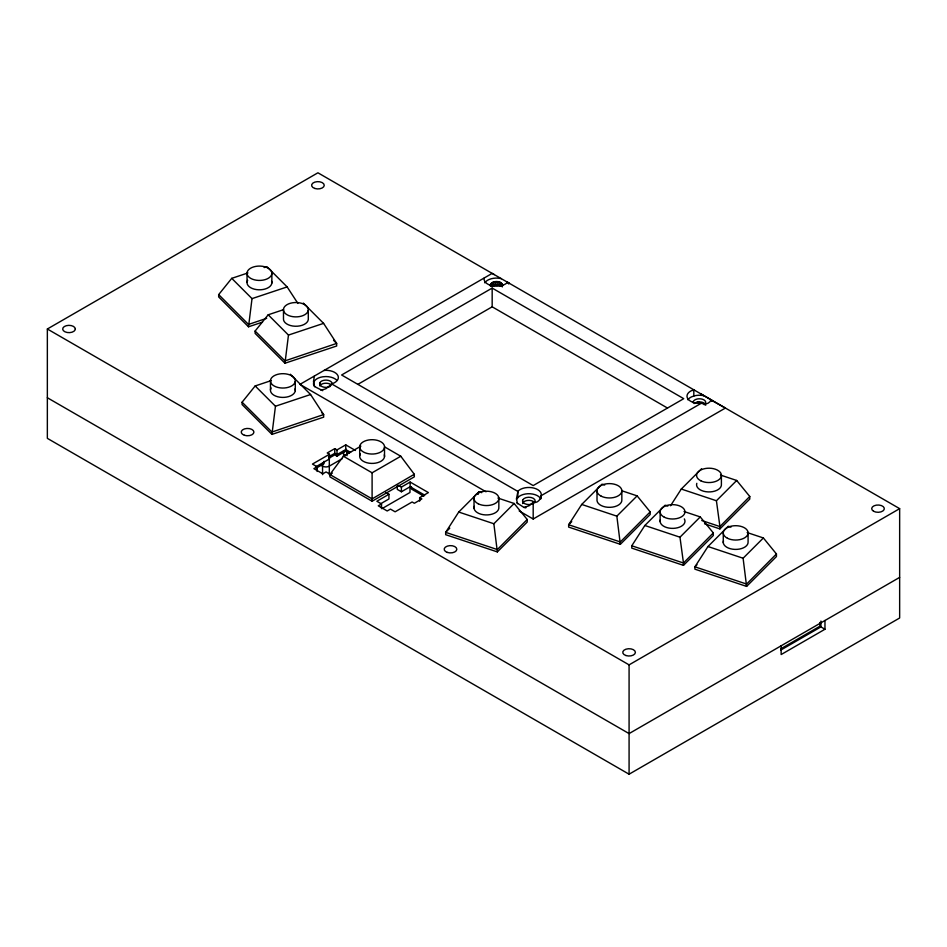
<?xml version="1.0" encoding="UTF-8"?>
<svg xmlns="http://www.w3.org/2000/svg" width="947" height="947" viewBox="0 0 947 947"><rect width="100%" height="100%" fill="white"/><g stroke="black" fill="none" stroke-linecap="round" stroke-linejoin="round"><path stroke-width="1.42" d="M324.052 461.296L324.052 463.639L316.369 468.067M328.881 458.265L334.765 454.868L337.002 456.158L337.002 453.814M349.467 453.27L345.738 451.115L345.738 448.771M248.516 326.786L218.674 296.944L218.674 294.6L231.743 278.347L252.02 298.625L248.516 326.786L262.485 322.134M271.955 434.389L242.101 404.547L242.101 402.203L255.169 385.95L275.459 406.227L271.955 434.389L323.649 417.165L323.649 414.573L310.58 394.52L290.303 374.243M284.964 363.234L255.122 333.391L255.122 331.048L268.19 314.795L288.468 335.072L284.964 363.234L336.659 346.01L336.659 343.418L323.59 323.365L303.312 303.087M324.052 370.455L325.934 370.313A12.441 7.185 0 0 1 337.937 375.628A12.441 7.185 0 0 1 332.148 383.713A6.309 3.646 0 0 0 326.751 380.126A6.309 3.646 0 0 0 319.837 382.801L319.613 383.736A6.309 3.646 0 0 0 325.934 387.382L327.567 387.264A6.309 3.646 0 0 0 330.396 386.317M522.649 503.567L522.756 503.082A6.309 3.646 0 0 1 528.035 500.407A6.309 3.646 0 0 1 534.321 502.206M694.471 390.188L691.689 390.555A12.441 7.185 0 0 0 688.019 399.042A12.441 7.185 0 0 0 701.265 403.28C704.864 404.973 709.694 403.765 711.055 399.764M314.38 376.042L313.493 381.546L314.629 386.589L322.714 390.673M478.128 494.381L479.004 491.765L481.715 492.665M484.284 277.945L484.106 278.442A12.441 7.185 0 0 0 492.333 285.781A12.441 7.185 0 0 0 506.74 283.094L507.497 282.242L508.894 283.058L507.9 282.478L508.728 283.958L508.728 282.964M502.774 285.674C502.17 280.075 490.617 280.111 490.25 285.805M479.004 491.765L458.727 512.043L445.658 532.344L445.658 534.688L497.353 551.912L527.207 522.069L527.207 519.489L514.138 503.473L497.921 498.063M604.695 485.065L601.996 484.166L581.718 504.443L568.65 524.745L568.65 527.088L620.344 544.312L650.187 514.47L650.187 511.889L637.13 495.873L622.262 490.913M684.042 511.51L700.247 516.92L713.316 532.924L713.316 535.517L683.474 565.359L631.779 548.124L631.779 545.78L644.848 525.49L665.125 505.201L667.824 506.1M670.535 505.757L681.295 489.043L701.573 468.753M730.954 527.148L728.255 526.248L707.977 546.526L694.909 566.827L694.909 569.171L746.603 586.406L776.445 556.552L776.445 553.971L763.377 537.955L747.171 532.557M516.802 499.14L517.997 497.4A12.441 7.185 0 0 1 530.308 493.766A12.441 7.185 0 0 1 540.82 498.939M360.878 446.167L343.418 456.241L329.899 474.518L329.899 476.862L372.1 501.235L414.312 476.862L414.312 474.281L400.782 456.241L384.577 446.877M517.559 503.745L516.423 498.915L517.997 491.15A12.441 7.185 0 0 1 531.906 487.693A12.441 7.185 0 0 1 541.293 494.547C541.187 498.809 537.932 503.508 533.185 502.372L529.042 505.781L523.94 507.426L516.896 502.857M332.148 383.713L325.934 388.732L320.997 390.271M449.778 528.189L445.658 532.344L497.353 549.568L527.207 519.489M571.739 521.631L568.65 524.745L620.344 541.968L650.187 511.889M713.316 532.924L683.474 563.015L683.474 565.359M720.489 475.063L736.695 480.472L749.764 496.477L719.921 526.568L719.921 528.911L704.556 523.786M696.968 564.755L694.909 566.827L746.603 584.062L776.445 553.971M497.353 551.912L493.861 523.75L514.138 503.473M620.344 544.312L616.84 516.151L637.13 495.873M631.779 545.78L683.474 563.015L679.97 537.198L700.247 516.92M701.763 520.519L719.921 526.568L716.417 500.75L736.695 480.472M719.921 528.911L749.764 499.069L749.764 496.477M746.603 586.406L743.099 558.233L763.377 537.955M501.437 282.999L501.437 286.124L497.222 284.763L491.422 286.219L491.422 283.094M332.373 473.074L329.899 474.518L372.1 498.891L414.312 474.281M47.35 329L317.92 172.792L899.65 508.646L899.65 618L629.08 774.208L47.35 438.354L47.35 329L629.08 664.865L899.65 508.646M492.168 288.077L341.618 374.988L533.185 485.586L683.734 398.675L492.168 288.077L492.168 306.816L667.505 408.05M357.859 384.364L492.168 306.816M355.48 450.488L345.738 444.865L337.002 449.908L334.765 448.618L327.224 452.974L329.461 454.264L329.461 458.952L316.097 466.658M329.461 454.264L312.451 464.077L317.127 466.776L317.127 471.464M328.491 456.939L334.765 453.305L337.002 454.596L345.738 449.553L350.603 452.358M317.127 466.776L313.871 468.647L322.809 473.808L326.052 471.926L330.716 474.625M337.002 456.158L345.738 451.115M342.388 458.597L329.307 466.137A4.782 2.758 0 0 1 322.548 466.137L320.062 464.705M343.418 456.241L372.1 472.802L400.782 456.241M380.481 503.851L388.945 498.962L388.945 494.275L376.847 501.259L381.523 503.958L381.523 508.634M398.296 485.302L401.398 487.089L410.134 482.047L428.399 492.594L419.651 497.637L419.651 501.152M397.267 485.882L397.267 489.398L401.398 491.777L410.134 486.734L424.741 495.163M381.523 503.958L378.267 505.828L387.205 510.978L390.448 509.107L395.112 511.806L412.123 501.981L414.348 503.271L421.889 498.927L419.651 497.637M382.209 508.527L409.98 492.487L409.98 486.805M701.265 403.28L541.057 495.731L541.057 498.24M519.169 510.93L533.185 519.015L725.402 408.05L710.996 399.977M899.65 577.386L629.08 733.594L47.35 397.74M780.683 648.873L819.83 626.275L819.83 622.522M780.837 650.044L820.919 626.902L824.967 629.246L824.967 620.498M824.967 629.246L781.145 654.555L781.145 645.807M266.687 318.31L248.516 324.442L218.674 294.6M231.743 278.347L247.948 272.937M264.166 267.539L266.865 266.64L287.142 286.917L297.903 303.431M252.02 298.625L287.142 286.917M268.19 314.795L283.046 309.835M288.468 335.072L323.59 323.365M255.169 385.95L271.387 380.54M275.459 406.227L310.58 394.52M697.312 402.108L698.922 401.919M523.94 507.426L525.81 507.864L525.81 507.213M501.354 278.702L500.667 278.501A12.441 7.185 0 0 0 484.781 282.857M681.295 489.043L716.417 500.75M581.718 504.443L616.84 516.151M644.848 525.49L679.97 537.198M707.977 546.526L743.099 558.233M458.727 512.043L493.861 523.75M700.827 393.857L711.789 400.179M331.545 383.855L517.831 491.41L517.831 497.649M486.036 491.789L299.95 384.364L492.168 273.387L494.251 274.606M423.854 496.216L411.412 489.031L411.412 486.687M385.855 492.487L388.945 494.275M333.569 340.328L336.659 343.418L284.964 360.89L255.122 331.048M321.589 412.513L323.649 414.573L271.955 432.045L242.101 402.203M314.629 386.589L313.919 385.595A12.441 7.185 0 0 1 322.714 376.799L325.934 376.563A12.441 7.185 0 0 1 336.706 380.149M710.889 399.67L711.73 401.362M820.919 621.066L820.919 626.902M748.083 532.415L748.083 541.779A12.441 7.185 0 0 1 734.848 549.402A12.441 7.185 0 0 1 723.484 540.832M723.271 533.327L723.271 542.702M721.401 474.921L721.401 484.296A12.441 7.185 0 0 1 708.167 491.919A12.441 7.185 0 0 1 696.803 483.337M693.82 389.809L693.82 396.059M660.142 512.291L660.142 521.655M629.08 664.865L629.08 774.208M621.836 490.321L621.836 499.696A12.441 7.185 0 0 1 610.223 507.32A12.441 7.185 0 0 1 597.012 500.62L597.012 491.244M533.185 502.372L533.185 519.015M502.289 283.816L502.289 286.941M500.253 282.336L500.253 285.461M498.82 281.875L498.82 285M498.844 497.921L498.844 507.296A12.441 7.185 0 0 1 485.598 514.919A12.441 7.185 0 0 1 474.234 506.349M497.222 281.638L497.222 284.763M495.565 281.661L495.565 284.787M493.979 281.922L493.979 285.047M492.57 282.407L492.57 285.532M490.629 283.922L490.629 286.006M474.021 498.844L474.021 508.219M410.134 482.047L410.134 486.734M401.398 487.089L401.398 491.777M384.518 447.327A12.441 7.185 0 0 1 365.211 452.844A12.441 7.185 0 0 1 366.584 440.438A12.441 7.185 0 0 1 384.518 447.327L384.518 456.703M372.1 472.802L372.1 501.235M359.694 446.404L359.694 455.779M347.04 451.305L347.04 455.696M345.738 444.865L345.738 449.553M343.572 450.665L343.572 456.466M337.002 449.908L337.002 454.596M334.765 448.618L334.765 453.305M329.307 457.46L329.307 474.66M322.548 463.249L322.548 474.66M319.837 382.801L319.837 385.914A6.309 3.646 0 0 1 325.105 383.251A6.309 3.646 0 0 1 331.403 385.038M308.296 310.166A12.441 7.185 0 0 1 288.989 315.682A12.441 7.185 0 0 1 290.374 303.265A12.441 7.185 0 0 1 308.296 310.166L308.296 319.541A12.441 7.185 0 0 1 295.097 326.242A12.441 7.185 0 0 1 283.484 318.618L283.484 309.243M295.286 381.321A12.441 7.185 0 0 1 275.979 386.838A12.441 7.185 0 0 1 277.364 374.42A12.441 7.185 0 0 1 295.286 381.321L295.286 390.697M271.848 273.719A12.441 7.185 0 0 1 252.553 279.235A12.441 7.185 0 0 1 253.926 266.817A12.441 7.185 0 0 1 271.848 273.719L271.848 283.094M270.463 380.398L270.463 389.773M247.037 272.795L247.037 282.17M344.329 454.572A4.782 2.758 0 0 1 344.968 455.957M694.127 403.564A6.309 3.646 0 0 1 700.981 402.013A6.309 3.646 0 0 1 705.716 405.257M491.375 286.254A6.309 3.646 0 0 1 501.389 286.077M704.237 404.783A6.309 3.646 0 0 0 705.633 403.079L705.716 402.132A6.309 3.646 0 0 0 698.922 398.794L697.312 398.983A6.309 3.646 0 0 0 693.133 402.712M687.853 399.788A12.441 7.185 0 0 1 691.689 396.805L694.471 395.834A12.441 7.185 0 0 1 703.988 395.739M684.326 518.897A12.441 7.185 0 0 1 673.341 528.367A12.441 7.185 0 0 1 660.355 519.785M384.293 454.832A12.441 7.185 0 0 1 371.307 463.403A12.441 7.185 0 0 1 360.322 453.944M271.635 281.223A12.441 7.185 0 0 1 258.649 289.794A12.441 7.185 0 0 1 247.664 280.336M295.073 388.826A12.441 7.185 0 0 1 282.076 397.397A12.441 7.185 0 0 1 271.091 387.939M75.31 329L75.097 329.947A6.309 3.646 0 0 1 64.941 331.793A6.309 3.646 0 0 1 66.326 325.697A6.309 3.646 0 0 1 75.31 329M522.756 499.957L522.543 500.904A6.309 3.646 0 0 0 528.864 504.55L530.498 504.42A6.309 3.646 0 0 0 533.327 498.323A6.309 3.646 0 0 0 522.756 499.957M873.536 511.226A6.309 3.646 0 0 0 884.107 509.593A6.309 3.646 0 0 0 876.366 505.13A6.309 3.646 0 0 0 873.536 511.226M625.92 655.525A6.309 3.646 0 0 0 635.39 652.365A6.309 3.646 0 0 0 625.92 649.204A6.309 3.646 0 0 0 625.92 655.525M447.339 552.421A6.309 3.646 0 0 0 456.821 549.26A6.309 3.646 0 0 0 447.339 546.111A6.309 3.646 0 0 0 447.339 552.421M244.409 435.277A6.333 3.658 0 0 0 253.914 432.104A6.333 3.658 0 0 0 244.409 428.932A6.333 3.658 0 0 0 244.409 435.277M314.759 188.441A6.309 3.646 0 0 0 324.241 185.281A6.309 3.646 0 0 0 314.759 182.132A6.309 3.646 0 0 0 314.759 188.441M664.332 517.216A12.441 7.185 0 0 0 684.74 513.238A12.441 7.185 0 0 0 668.57 505.023A12.441 7.185 0 0 0 664.332 517.216M478.223 503.78A12.441 7.185 0 0 0 498.631 499.791A12.441 7.185 0 0 0 482.449 491.576A12.441 7.185 0 0 0 478.223 503.78M601.203 496.181A12.441 7.185 0 0 0 621.611 492.191A12.441 7.185 0 0 0 605.441 483.988A12.441 7.185 0 0 0 601.203 496.181M727.462 538.263A12.441 7.185 0 0 0 747.87 534.274A12.441 7.185 0 0 0 731.7 526.07A12.441 7.185 0 0 0 727.462 538.263M700.78 480.768A12.441 7.185 0 0 0 721.188 476.791A12.441 7.185 0 0 0 705.018 468.576A12.441 7.185 0 0 0 700.78 480.768"/></g></svg>
